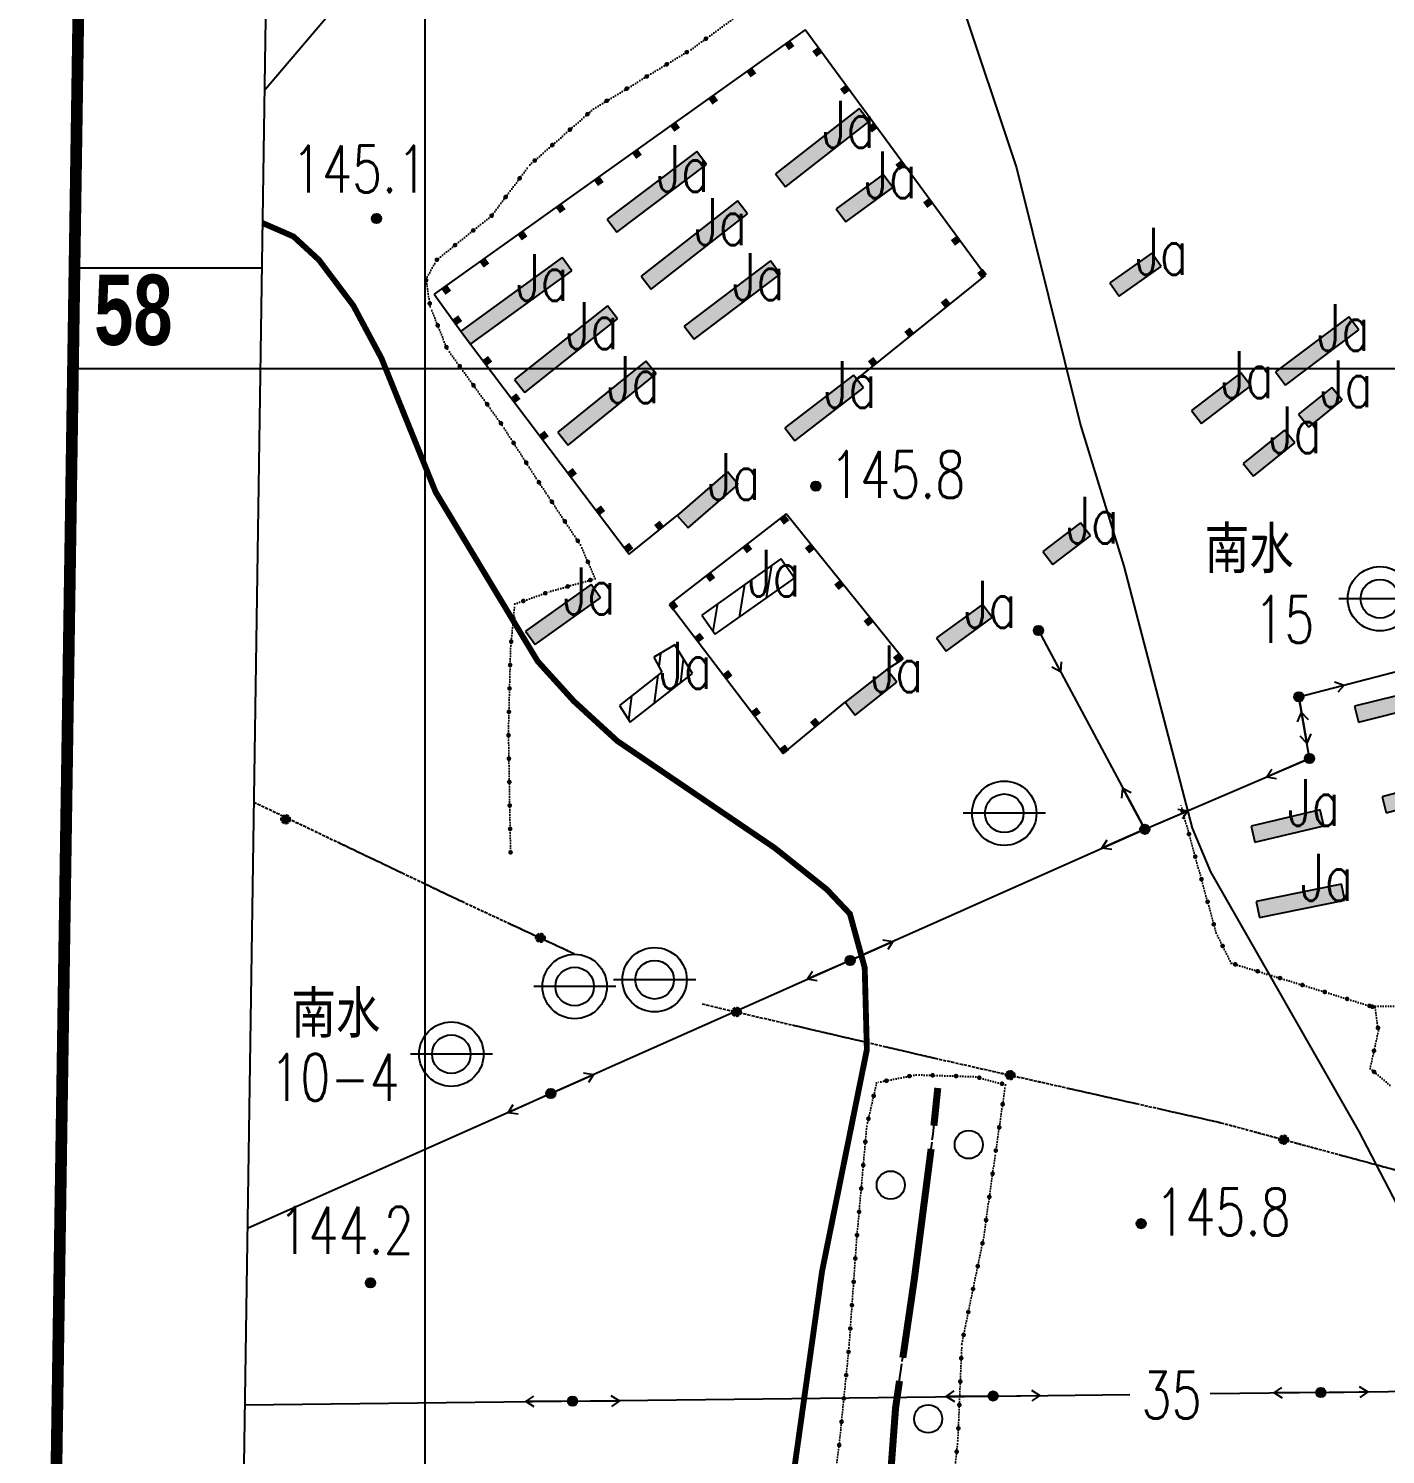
# Model space of a CAD drawing. Extents: x 408766 to 414302, y 5156573 to 5161925.
# Drawn here: x 408831 to 409410, y 5157536 to 5158145 of the extents above; entities that cross this region are included whole.
import ezdxf

# ---------------------------------------------------------------- set-up
doc = ezdxf.new("R2010")
doc.units = 0
doc.header["$LTSCALE"] = 1000
for name, pattern in [('0001', [0.5, 0.5, 0]), ('4310', [0.01, 0.009, -0.001]), ('5130', [1, 1, 0]), ('5320', [0.0018, 0.0013, -0.0005]), ('5400', [1, 1, 0]), ('8111', [1, 1, 0]), ('8112', [1, 1, 0]), ('9100', [0.001, 0, -0.001]), ('9995', [0.001, 0, -0.001])]:
    doc.linetypes.add(name, pattern=pattern)
doc.layers.get('0').update_dxf_attribs({"linetype": 'CONTINUOUS'})
for name, color, linetype in [('0001', 1, 'CONTINUOUS'), ('0001ADD', 1, 'CONTINUOUS'), ('0001BAK', 1, 'CONTINUOUS'), ('0002', 2, 'CONTINUOUS'), ('0002ADD', 2, 'CONTINUOUS'), ('0003ADD', 3, 'CONTINUOUS'), ('0003BAK', 3, 'CONTINUOUS'), ('0005ADD', 5, 'CONTINUOUS'), ('0005BAK', 5, 'CONTINUOUS'), ('0007', 7, 'CONTINUOUS'), ('0009', 9, 'CONTINUOUS'), ('0010', 10, 'CONTINUOUS'), ('0010ADD', 10, 'CONTINUOUS'), ('0011ADD', 11, 'CONTINUOUS'), ('0011BAK', 11, 'CONTINUOUS'), ('0012', 12, 'CONTINUOUS'), ('0013', 13, 'CONTINUOUS'), ('0014', 151, 'CONTINUOUS'), ('0015', 15, 'CONTINUOUS'), ('0017', 85, 'CONTINUOUS'), ('0018', 7, 'CONTINUOUS')]:
    doc.layers.add(name, color=color, linetype=linetype)
doc.styles.add('CDXT', font='hbold.shx', dxfattribs={"width": 0.75, "height": 20, "bigfont": 'cdxt.shx'})
doc.styles.add('SIMPLEX', font='simplex.shx', dxfattribs={"width": 0.75, "height": 20})
doc.styles.add('XDX', font='simplex.shx', dxfattribs={"height": 20, "bigfont": 'xdx.shx'})

# ---------------------------------------------------------------- blocks, each defined once
blk = doc.blocks.new('8140')
for radius in [0.0002, 0.000141, 0.0000832, 0.0000301]:
    blk.add_circle((0, 0), radius)
at = {"flags": 1}
blk.add_attdef('8140', (0, 0), '', height=0.0000001, dxfattribs=at)
blk = doc.blocks.new('5130')
blk.add_hatch(color=256).paths.add_polyline_path([(0.0002, 0, 1), (-0.0002, 0, 1)])
for points in [[(0, 0), (0.002, 0)], [(0.001638, 0.000233), (0.002, 0), (0.001658, -0.000229)]]:
    blk.add_lwpolyline(points)
blk.add_circle((0, 0), 0.0002)
at = {"flags": 1}
blk.add_attdef('5130', (0, 0), '', height=0.000001, dxfattribs=at)
blk = doc.blocks.new('5131')
for points in [[(-0.001638, -0.000233), (-0.002, 0), (-0.001658, 0.000229)], [(0, 0), (-0.002, 0)]]:
    blk.add_lwpolyline(points)
at = {"flags": 1}
blk.add_attdef('5131', (0, 0), '', height=0.0000000001, dxfattribs=at)
blk = doc.blocks.new('3113')
blk.add_lwpolyline([(0.001757, 0), (-0.00175, 0)])
for radius in [0.001375, 0.000825]:
    blk.add_circle((0, 0), radius)
at = {"flags": 1}
blk.add_attdef('3112', (0, 0), '', height=0.000000001, dxfattribs=at)
blk = doc.blocks.new('9310')
blk.add_circle((0, 0), 0.0006)
blk = doc.blocks.new('9100')
blk.add_hatch(color=256).paths.add_polyline_path([(0.0001, 0, 1), (-0.0001, 0, 1)])

msp = doc.modelspace()

# ---------------------------------------------------------------- hatches: boundary and pattern name
at = {"layer": '0001ADD', "linetype": '0001'}
for points in [[(409153.96, 5158077.54), (409189.72, 5158105.4), (409185.42, 5158110.93), (409149.66, 5158083.07)], [(409081.98, 5158058.14), (409120.24, 5158087.07), (409116.02, 5158092.65), (409077.76, 5158063.72)], [(409179.71, 5158062.54), (409199.74, 5158077.19), (409195.61, 5158082.84), (409175.58, 5158068.19)], [(409096.64, 5158033.85), (409137.76, 5158066), (409133.45, 5158071.51), (409092.33, 5158039.36)], [(409019.4, 5158010.28), (409062.67, 5158041.71), (409058.55, 5158047.37), (409015.28, 5158015.94)], [(409296.47, 5158030.81), (409314.43, 5158043.49), (409310.39, 5158049.21), (409292.43, 5158036.53)], [(409114.88, 5158012.42), (409151.71, 5158040.28), (409147.49, 5158045.86), (409110.65, 5158018)], [(409042.58, 5157989.75), (409082.27, 5158021.19), (409077.93, 5158026.67), (409038.23, 5157995.24)], [(409367.47, 5157992.89), (409398.75, 5158016.4), (409394.54, 5158021.99), (409363.26, 5157998.49)], [(409061.18, 5157967.25), (409098.72, 5157997.61), (409094.32, 5158003.06), (409056.77, 5157972.7)], [(409331.55, 5157976.5), (409352.61, 5157992.58), (409348.36, 5157998.15), (409327.3, 5157982.06)], [(409157.92, 5157969.11), (409187.24, 5157991.62), (409182.98, 5157997.17), (409153.65, 5157974.67)], [(409377.38, 5157974.95), (409391.62, 5157986.4), (409387.24, 5157991.85), (409373, 5157980.41)], [(409353.85, 5157953.92), (409371.5, 5157968.15), (409367.1, 5157973.6), (409349.45, 5157959.37)], [(409112.31, 5157931.89), (409133.77, 5157950.46), (409129.19, 5157955.76), (409107.73, 5157937.18)], [(409268.07, 5157916.28), (409284.18, 5157928.52), (409279.94, 5157934.1), (409263.83, 5157921.85)], [(409046.97, 5157882.1), (409074.98, 5157902.03), (409070.92, 5157907.74), (409042.91, 5157887.8)], [(409222.55, 5157879.21), (409242.16, 5157893.55), (409238.02, 5157899.2), (409218.41, 5157884.86)], [(409398.66, 5157848.96), (409492.8, 5157872.3), (409491.12, 5157879.09), (409396.97, 5157855.75)], [(409183.68, 5157851.93), (409201.54, 5157865.92), (409197.22, 5157871.43), (409179.36, 5157857.44)], [(409410.51, 5157810.24), (409443.69, 5157819.11), (409441.88, 5157825.87), (409408.7, 5157817)], [(409354.43, 5157797.64), (409383.87, 5157804.64), (409382.26, 5157811.45), (409352.81, 5157804.45)], [(409356.3, 5157765.43), (409392.75, 5157772.9), (409391.35, 5157779.76), (409354.9, 5157772.29)]]:
    msp.add_hatch(color=256, dxfattribs=at).paths.add_polyline_path(points)
h = msp.add_hatch(dxfattribs=at)
h.set_pattern_fill('U', color=256, scale=10, angle=80.30262, style=0, pattern_type=0)
h.set_pattern_definition([(80.30261606, (0, 0), (-9.85711161, 1.684443733), [])])
h.paths.add_polyline_path([(409123.92, 5157886.47), (409157.78, 5157910.45), (409152, 5157918.61), (409118.15, 5157894.63)])
h = msp.add_hatch(dxfattribs=at)
h.set_pattern_fill('U', color=256, scale=10, angle=82.87204, style=0, pattern_type=0)
h.set_pattern_definition([(82.87204097, (0, 0), (-9.92271505, 1.240856973), [])])
h.paths.add_polyline_path([(409087.56, 5157848.96), (409114.2, 5157869.68), (409106.68, 5157881.87), (409097.73, 5157876.59), (409101.18, 5157870.29), (409083.08, 5157856.07)])
at = {"layer": '0005ADD', "linetype": '5320'}
h = msp.add_hatch(color=256, dxfattribs=at)
edge = h.paths.add_edge_path()
edge.add_arc((408940.47, 5157807.41), 1.9, 0, 360)
h = msp.add_hatch(color=256, dxfattribs=at)
edge = h.paths.add_edge_path()
edge.add_arc((409049.26, 5157756.77), 1.9, 0, 360)
h = msp.add_hatch(color=256, dxfattribs=at)
edge = h.paths.add_edge_path()
edge.add_arc((409132.96, 5157725.15), 1.9, 0, 360)
h = msp.add_hatch(color=256, dxfattribs=at)
edge = h.paths.add_edge_path()
edge.add_arc((409249.88, 5157698.14), 1.9, 0, 360)
h = msp.add_hatch(color=256, dxfattribs=at)
edge = h.paths.add_edge_path()
edge.add_arc((409366.65, 5157670.6), 1.9, 0, 360)

# ---------------------------------------------------------------- linework, layer by layer
at = {"layer": '0001', "linetype": '0001'}
for points in [[(409153.96, 5158077.54), (409189.72, 5158105.4), (409185.42, 5158110.93), (409149.66, 5158083.07)], [(409081.98, 5158058.14), (409120.24, 5158087.07), (409116.02, 5158092.65), (409077.76, 5158063.72)], [(409179.71, 5158062.54), (409199.74, 5158077.19), (409195.61, 5158082.84), (409175.58, 5158068.19)], [(409096.64, 5158033.85), (409137.76, 5158066), (409133.45, 5158071.51), (409092.33, 5158039.36)], [(409019.4, 5158010.28), (409062.67, 5158041.71), (409058.55, 5158047.37), (409015.28, 5158015.94)], [(409296.47, 5158030.81), (409314.43, 5158043.49), (409310.39, 5158049.21), (409292.43, 5158036.53)], [(409114.88, 5158012.42), (409151.71, 5158040.28), (409147.49, 5158045.86), (409110.65, 5158018)], [(409042.58, 5157989.75), (409082.27, 5158021.19), (409077.93, 5158026.67), (409038.23, 5157995.24)], [(409367.47, 5157992.89), (409398.75, 5158016.4), (409394.54, 5158021.99), (409363.26, 5157998.49)], [(409061.18, 5157967.25), (409098.72, 5157997.61), (409094.32, 5158003.06), (409056.77, 5157972.7)], [(409331.55, 5157976.5), (409352.61, 5157992.58), (409348.36, 5157998.15), (409327.3, 5157982.06)], [(409157.92, 5157969.11), (409187.24, 5157991.62), (409182.98, 5157997.17), (409153.65, 5157974.67)], [(409377.38, 5157974.95), (409391.62, 5157986.4), (409387.24, 5157991.85), (409373, 5157980.41)], [(409353.85, 5157953.92), (409371.5, 5157968.15), (409367.1, 5157973.6), (409349.45, 5157959.37)], [(409112.31, 5157931.89), (409133.77, 5157950.46), (409129.19, 5157955.76), (409107.73, 5157937.18)], [(409268.07, 5157916.28), (409284.18, 5157928.52), (409279.94, 5157934.1), (409263.83, 5157921.85)], [(409123.92, 5157886.47), (409157.78, 5157910.45), (409152, 5157918.61), (409118.15, 5157894.63)], [(409046.97, 5157882.1), (409074.98, 5157902.03), (409070.92, 5157907.74), (409042.91, 5157887.8)], [(409222.55, 5157879.21), (409242.16, 5157893.55), (409238.02, 5157899.2), (409218.41, 5157884.86)], [(409087.56, 5157848.96), (409114.2, 5157869.68), (409106.68, 5157881.87), (409097.73, 5157876.59), (409101.18, 5157870.29), (409083.08, 5157856.07)], [(409398.66, 5157848.96), (409492.8, 5157872.3), (409491.12, 5157879.09), (409396.97, 5157855.75)], [(409183.68, 5157851.93), (409201.54, 5157865.92), (409197.22, 5157871.43), (409179.36, 5157857.44)], [(409410.51, 5157810.24), (409443.69, 5157819.11), (409441.88, 5157825.87), (409408.7, 5157817)], [(409354.43, 5157797.64), (409383.87, 5157804.64), (409382.26, 5157811.45), (409352.81, 5157804.45)], [(409356.3, 5157765.43), (409392.75, 5157772.9), (409391.35, 5157779.76), (409354.9, 5157772.29)]]:
    msp.add_lwpolyline(points, close=True, dxfattribs=at)
at = {"layer": '0001BAK', "linetype": '9995'}
for points in [[(409412.08, 5157693.89), (409403.59, 5157700.95), (409407.13, 5157717.19), (409405.71, 5157727.08), (409403.8, 5157727.58)], [(409223.33, 5157502.41), (409227.56, 5157542.15), (409229.25, 5157583.58), (409238.58, 5157628.97), (409243.66, 5157665.32), (409247.9, 5157694.07), (409235.2, 5157697.46), (409209.8, 5157698.3), (409192.87, 5157694.92), (409188.64, 5157676.32), (409184.4, 5157628.97), (409181.02, 5157581.62), (409176.78, 5157539.34), (409170.83, 5157494)]]:
    msp.add_lwpolyline(points, dxfattribs=at)
at = {"layer": '0002', "linetype": '5130'}
for points in [[(408931.47, 5158118.89), (409077.32, 5158290.54), (409146.66, 5158426.91)], [(409261.93, 5157888.05), (409307.4, 5157803.13)], [(408924.15, 5157632.73), (409307.4, 5157803.13), (409377.71, 5157833.33), (409373.19, 5157859.69), (409476.44, 5157886.58)], [(409335.25, 5157562.12), (409764.35, 5157566.84), (409992.14, 5157859.96)], [(408923.01, 5157557.29), (409242.58, 5157561.1), (409300.96, 5157561.74)]]:
    msp.add_lwpolyline(points, dxfattribs=at)
at = {"layer": '0003ADD', "linetype": '4310'}
for points in [[(409217.32, 5157676.56, 3, 3, 0), (409218.97, 5157692.66, 0, 0, 0)], [(409204.06, 5157577.45, 3, 3, 0), (409208.95, 5157611, 3, 3, 0), (409216.13, 5157666.63, 0, 0, 0)], [(409194.46, 5157477.95, 3, 3, 0), (409196.95, 5157502.11, 3, 3, 0), (409200.95, 5157556.06, 3, 3, 0), (409202.62, 5157567.55, 0, 0, 0)]]:
    msp.add_lwpolyline(points, format="xyseb", dxfattribs=at)
at = {"layer": '0003BAK', "linetype": '4310'}
msp.add_lwpolyline([(409151.99, 5156979.88), (409164.95, 5157088.27), (409173.88, 5157218.73), (409180.88, 5157334.61), (409189.88, 5157433.51), (409196.95, 5157502.11), (409200.95, 5157556.06), (409208.95, 5157611), (409216.95, 5157672.94), (409218.97, 5157692.66)], dxfattribs=at)
at = {"layer": '0005ADD', "linetype": '5320'}
for points in [[(408926.89, 5157814.78), (408953.39, 5157802.13)], [(408963.65, 5157797.23), (408990.17, 5157784.56)], [(408999.14, 5157780.28), (409015.68, 5157772.38), (409026.59, 5157767.31)], [(409035.66, 5157763.09), (409062.86, 5157750.44)], [(409118.35, 5157728.55), (409147.56, 5157721.74)], [(409157.3, 5157719.47), (409186.52, 5157712.66)], [(409196.26, 5157710.39), (409217.7, 5157705.39), (409225.49, 5157703.64)], [(409235.24, 5157701.44), (409264.51, 5157694.84)], [(409274.26, 5157692.64), (409303.53, 5157686.04)], [(409313.28, 5157683.84), (409339.89, 5157677.84), (409342.52, 5157677.13)], [(409352.17, 5157674.52), (409381.13, 5157666.69)], [(409390.79, 5157664.08), (409419.75, 5157656.25)]]:
    msp.add_lwpolyline(points, dxfattribs=at)
for centre in [(408940.47, 5157807.41), (409049.26, 5157756.77), (409132.96, 5157725.15), (409249.88, 5157698.14), (409366.65, 5157670.6)]:
    msp.add_circle(centre, 1.9, dxfattribs=at)
at = {"layer": '0005BAK', "linetype": '5320'}
for points in [[(408926.89, 5157814.78), (409015.68, 5157772.38), (409063.7, 5157750.05)], [(409118.35, 5157728.55), (409217.7, 5157705.39), (409339.89, 5157677.84), (409489.75, 5157637.32), (409663.92, 5157593.33), (409771.55, 5157565.94), (409919.91, 5157529.79), (410077.32, 5157490.46), (410108.93, 5157480.78), (410113.52, 5157474.16), (410109.44, 5157426.81), (410103.71, 5157370.5), (410088.37, 5157226.29), (410080.25, 5157125.34), (410072.96, 5157039.9), (410067.55, 5156996.64), (410064.82, 5156966.51)]]:
    msp.add_lwpolyline(points, dxfattribs=at)
at = {"layer": '0007', "linetype": '8111'}
msp.add_lwpolyline([(409029.46, 5158399.16), (409040.97, 5158387.46), (409115.14, 5158341.6), (409143.63, 5158317.32), (409155.83, 5158300.47), (409211.59, 5158208.77), (409252.52, 5158085.72), (409279.87, 5157975.76), (409298.47, 5157915.56), (409327.66, 5157803.64), (409335.38, 5157785.02), (409398.83, 5157674.06), (409451.15, 5157572.94), (409462.89, 5157539.6), (409468.91, 5157528)], dxfattribs=at)
at = {"layer": '0007', "linetype": '8112', "const_width": 2.5, "elevation": 145}
msp.add_lwpolyline([(408930.61, 5158062.09), (408943.84, 5158056.32), (408954.69, 5158046.32), (408969.36, 5158026.86), (408981.41, 5158004.31), (409004.54, 5157947.16), (409048.16, 5157874.84), (409063.53, 5157857.9), (409082.08, 5157840.88), (409149.27, 5157795.22), (409171.59, 5157777.46), (409181.44, 5157767.03), (409187.77, 5157744), (409188.69, 5157709.05), (409169.55, 5157614.33), (409157.77, 5157530.54)], dxfattribs=at)
at = {"layer": '0009', "linetype": '9995'}
msp.add_lwpolyline([(409454.31, 5157727.54), (409403.8, 5157727.58)], dxfattribs=at)
at = {"layer": '0010', "linetype": '5400'}
for points in [[(409184.39, 5157995.33), (409239.29, 5158039.73), (409162.38, 5158144.62), (409003.96, 5158031.71), (409015.28, 5158015.94)], [(409019.4, 5158010.28), (409087.14, 5157920.63), (409107.73, 5157937.18)], [(409197.22, 5157871.43), (409204.18, 5157875.89), (409154.27, 5157937.87), (409104.36, 5157899.24), (409152.92, 5157835.47), (409179.36, 5157857.44)]]:
    msp.add_lwpolyline(points, dxfattribs=at)
at = {"layer": '0010ADD', "linetype": '5400', "const_width": 3}
for points in [[(409154.79, 5158139.2), (409156.53, 5158136.76)], [(409168.69, 5158136.01), (409166.27, 5158134.24)], [(409138.5, 5158127.59), (409140.24, 5158125.15)], [(409180.52, 5158119.88), (409178.1, 5158118.11)], [(409122.21, 5158115.99), (409123.96, 5158113.54)], [(409105.93, 5158104.38), (409107.67, 5158101.93)], [(409192.35, 5158103.75), (409189.93, 5158101.98)], [(409089.64, 5158092.77), (409091.38, 5158090.33)], [(409204.17, 5158087.62), (409201.75, 5158085.85)], [(409073.35, 5158081.16), (409075.1, 5158078.72)], [(409057.07, 5158069.55), (409058.81, 5158067.11)], [(409216, 5158071.49), (409213.58, 5158069.72)], [(409040.78, 5158057.95), (409042.52, 5158055.5)], [(409227.83, 5158055.36), (409225.41, 5158053.59)], [(409024.49, 5158046.34), (409026.24, 5158043.9)], [(409238.82, 5158039.34), (409236.93, 5158041.68)], [(409008.21, 5158034.73), (409009.95, 5158032.29)], [(409223.27, 5158026.77), (409221.38, 5158029.1)], [(409012.59, 5158019.69), (409015.03, 5158021.44)], [(409207.72, 5158014.19), (409205.83, 5158016.53)], [(409025.43, 5158002.3), (409027.82, 5158004.11)], [(409192.16, 5158001.62), (409190.28, 5158003.95)], [(409037.48, 5157986.34), (409039.88, 5157988.15)], [(409049.54, 5157970.39), (409051.94, 5157972.2)], [(409061.6, 5157954.43), (409064, 5157956.24)], [(409073.66, 5157938.48), (409076.05, 5157940.28)], [(409152.57, 5157936.55), (409154.4, 5157934.17)], [(409100.89, 5157931.68), (409099.01, 5157934.02)], [(409085.72, 5157922.52), (409088.11, 5157924.33)], [(409136.75, 5157924.31), (409138.59, 5157921.93)], [(409165.47, 5157923.97), (409163.13, 5157922.09)], [(409120.93, 5157912.07), (409122.77, 5157909.69)], [(409178.01, 5157908.39), (409175.67, 5157906.51)], [(409105.12, 5157899.83), (409106.95, 5157897.45)], [(409190.55, 5157892.81), (409188.22, 5157890.93)], [(409115.9, 5157884.09), (409118.29, 5157885.91)], [(409203.1, 5157877.24), (409200.76, 5157875.36)], [(409128.02, 5157868.18), (409130.41, 5157870)], [(409140.14, 5157852.27), (409142.52, 5157854.08)], [(409167.46, 5157847.55), (409165.54, 5157849.85)], [(409152.25, 5157836.35), (409154.64, 5157838.17)]]:
    msp.add_lwpolyline(points, dxfattribs=at)
at = {"layer": '0011BAK', "linetype": '9100'}
for points in [[(409036.53, 5157792.82), (409035.62, 5157845.19), (409036.53, 5157880.41), (409038.34, 5157899.38), (409053.71, 5157904.79), (409072.69, 5157910.21), (409066.36, 5157924.66), (409045.61, 5157955.96), (409032.95, 5157975.82), (409009.45, 5158008.33), (409002.21, 5158026.39), (409000.41, 5158038.13), (409004.93, 5158046.26), (409028.43, 5158065.22), (409044.71, 5158086.89), (409072.01, 5158110.88), (409113.59, 5158136.16), (409160.61, 5158170.48), (409155.18, 5158181.31), (409149.76, 5158209.31), (409146.14, 5158221.95), (409124.44, 5158254.46)], [(409403.8, 5157727.58), (409372.17, 5157737.42), (409344.28, 5157745.99), (409337.84, 5157758.85), (409331.41, 5157782.42), (409322.83, 5157813.49)]]:
    msp.add_lwpolyline(points, dxfattribs=at)
at = {"layer": '0012'}
for p, q in [((408985.3, 5161695.06), (408913.17, 5156903.37)), ((409000, 5156902.1), (409000, 5159501.05)), ((408849.67, 5158000), (410437.92, 5158000))]:
    msp.add_line(p, q, dxfattribs=at)
at = {"layer": '0012', "const_width": 5}
msp.add_lwpolyline([(408833.18, 5156904.54), (408905.3, 5161696.24), (413855.5, 5161623.67), (413787.17, 5156831.96), (408833.18, 5156904.54)], dxfattribs=at)
at = {"layer": '0018', "color": 2}
msp.add_lwpolyline([(408850.32, 5158042.92), (408930.32, 5158042.92)], dxfattribs=at)

# ---------------------------------------------------------------- block references
at = {"layer": '0001ADD', "linetype": '9995', "xscale": 10000, "yscale": 10000, "zscale": 10000}
for p in [(409404.58, 5157727.37), (409406.96, 5157718.34), (409405.25, 5157708.56), (409405.3, 5157699.53), (409197.02, 5157695.75), (409206.83, 5157697.71), (409216.77, 5157698.07), (409226.76, 5157697.74), (409236.71, 5157697.05), (409246.37, 5157694.48), (409191.59, 5157689.3), (409246.67, 5157685.74), (409189.37, 5157679.55), (409245.21, 5157675.85), (409188.04, 5157669.66), (409243.76, 5157665.96), (409187.15, 5157659.7), (409242.37, 5157656.05), (409186.26, 5157649.74), (409240.98, 5157646.15), (409185.37, 5157639.78), (409239.6, 5157636.25), (409184.48, 5157629.82), (409238.05, 5157626.37), (409183.75, 5157619.84), (409236.04, 5157616.58), (409183.04, 5157609.87), (409234.02, 5157606.78), (409182.32, 5157599.9), (409232.01, 5157596.99), (409181.61, 5157589.92), (409229.99, 5157587.19), (409180.85, 5157579.95), (409228.99, 5157577.27), (409179.85, 5157570), (409228.59, 5157567.28), (409178.86, 5157560.05), (409228.18, 5157557.29), (409177.86, 5157550.1), (409227.77, 5157547.3), (409176.87, 5157540.15), (409227.05, 5157537.33)]:
    msp.add_blockref('9100', p, dxfattribs=at)
at = {"layer": '0002ADD', "linetype": '5130', "xscale": 10000, "yscale": 10000, "zscale": 10000}
for name, p, rotation in [('5130', (409261.93, 5157888.05), 298.1661758734206), ('5130', (409373.19, 5157859.69), 14.60136409289608), ('5131', (409373.19, 5157859.69), 99.73901474619062), ('5130', (409377.71, 5157833.33), 99.73901474619062), ('5131', (409377.71, 5157833.33), 23.24335352071778), ('5131', (409307.4, 5157803.13), 298.1661758734206), ('5130', (409307.4, 5157803.13), 23.24335352071778), ('5131', (409307.4, 5157803.13), 23.54376301552169), ('5130', (409181.56, 5157747.05), 24.29671817505317), ('5131', (409181.56, 5157747.05), 23.54376301552169), ('5130', (409053.69, 5157690.31), 24.05776744164901), ('5131', (409053.69, 5157690.31), 24.28212121630781), ('5131', (409063.03, 5157558.86), 0.4111191540583999), ('5130', (409063.03, 5157558.86), 0.4111191540583999), ('5131', (409242.58, 5157561.1), 0.4111191540583999), ('5130', (409242.58, 5157561.1), 0.630616930170271), ('5131', (409382.57, 5157562.64), 0.630616930170271), ('5130', (409382.57, 5157562.64), 0.630616930170271)]:
    msp.add_blockref(name, p, dxfattribs=dict(at, rotation=rotation))
at = {"layer": '0011ADD', "linetype": '9100', "xscale": 10000, "yscale": 10000, "zscale": 10000}
for p in [(409119.94, 5158140.79), (409111.76, 5158135.05), (409094.67, 5158124.66), (409103.21, 5158129.85), (409086.13, 5158119.46), (409077.58, 5158114.27), (409069.39, 5158108.58), (409061.88, 5158101.98), (409054.37, 5158095.38), (409046.86, 5158088.78), (409040.42, 5158081.19), (409034.42, 5158073.19), (409028.41, 5158065.2), (409020.62, 5158058.92), (409012.84, 5158052.64), (409005.06, 5158046.36), (409000.49, 5158037.6), (409002.01, 5158027.72), (409005.43, 5158018.36), (409009.15, 5158009.07), (409014.84, 5158000.88), (409020.7, 5157992.77), (409026.56, 5157984.67), (409032.42, 5157976.57), (409037.83, 5157968.16), (409043.21, 5157959.73), (409048.66, 5157951.35), (409054.19, 5157943.02), (409059.72, 5157934.68), (409065.24, 5157926.35), (409069.56, 5157917.36), (409060.96, 5157906.86), (409070.57, 5157909.61), (409041.96, 5157900.65), (409051.39, 5157903.98), (409037.75, 5157893.24), (409036.8, 5157883.29), (409036.35, 5157873.3), (409036.09, 5157863.31), (409035.83, 5157853.31), (409035.66, 5157843.31), (409035.83, 5157833.31), (409036, 5157823.32), (409036.17, 5157813.32), (409323.58, 5157810.75), (409036.35, 5157803.32), (409326.25, 5157801.11), (409036.52, 5157793.32), (409328.91, 5157791.47), (409331.57, 5157781.83), (409334.2, 5157772.19), (409336.84, 5157762.54), (409340.61, 5157753.33), (409346, 5157745.47), (409355.56, 5157742.53), (409365.12, 5157739.59), (409374.68, 5157736.64), (409384.22, 5157733.67), (409393.77, 5157730.7), (409403.32, 5157727.72)]:
    msp.add_blockref('9100', p, dxfattribs=at)
at = {"layer": '0015', "xscale": 10000, "yscale": 10000, "zscale": 10000}
for p in [(408979.28, 5158064.05, 145.1), (409166.91, 5157949.66, 145.8), (409305.8, 5157634.71, 145.8), (408976.68, 5157609.48, 144.2)]:
    msp.add_blockref('8140', p, dxfattribs=at)
at = {"layer": '0015', "linetype": '0001', "xscale": 10000, "yscale": 10000, "zscale": 10000}
for p in [(409407.79, 5157901.59), (409247.37, 5157809.99), (409063.91, 5157736), (409098.05, 5157738.89), (409011.24, 5157707.1)]:
    msp.add_blockref('3113', p, dxfattribs=at)
at = {"layer": '0015', "linetype": '5130', "xscale": 10000, "yscale": 10000, "zscale": 10000}
for p in [(409232.2, 5157668.48), (409198.88, 5157651.18), (409214.87, 5157551.35)]:
    msp.add_blockref('9310', p, dxfattribs=at)

# ---------------------------------------------------------------- texts
at = {"layer": '0007', "style": 'SIMPLEX', "width": 0.75}
for s, p in [('145.1', (408943.11, 5158075.16, 145.1)), ('145.8', (409172.91, 5157944.66, 145.8)), ('145.8', (409311.8, 5157629.71, 145.8)), ('144.2', (408937.35, 5157621.89, 144.2))]:
    msp.add_text(s, height=20, dxfattribs=at).set_placement(p)
at = {"layer": '0012', "style": 'CDXT', "width": 0.75}
msp.add_text('58', height=30, dxfattribs=at).set_placement((408858.71, 5158010, -1.48))
at = {"layer": '0013', "linetype": '0001', "style": 'XDX'}
for p in [(409332.95, 5157912.55), (408942.91, 5157714.17)]:
    msp.add_text('南水', height=20, dxfattribs=at).set_placement(p)
at = {"layer": '0014', "style": 'SIMPLEX', "width": 0.75}
for s, p in [('15', (409354.13, 5157882.74, 146.7)), ('10-4', (408933.86, 5157687.2, 144.2)), ('35', (409305.96, 5157551.46, 145.9))]:
    msp.add_text(s, height=20, dxfattribs=at).set_placement(p)
at = {"layer": '0017', "linetype": '0001', "style": 'SIMPLEX', "width": 0.75}
for p in [(409169.69, 5158094.24), (409099, 5158075.4), (409187.66, 5158072.69), (409115.05, 5158052.68), (409303.43, 5158040.01), (409038.97, 5158028.82), (409131.18, 5158029.14), (409060.25, 5158008.21), (409381.01, 5158007.44), (409077.75, 5157985.15), (409339.95, 5157987.32), (409170.45, 5157983.14), (409382.31, 5157983.4), (409360.47, 5157963.76), (409120.75, 5157943.82), (409274, 5157925.19), (409137.96, 5157902.54), (409058.94, 5157894.92), (409230.29, 5157889.2), (409100.17, 5157863.18), (409190.45, 5157861.68), (409368.34, 5157804.55), (409373.83, 5157772.6)]:
    msp.add_text('Ja', height=20, dxfattribs=at).set_placement(p)

doc.saveas('drawing.dxf')
